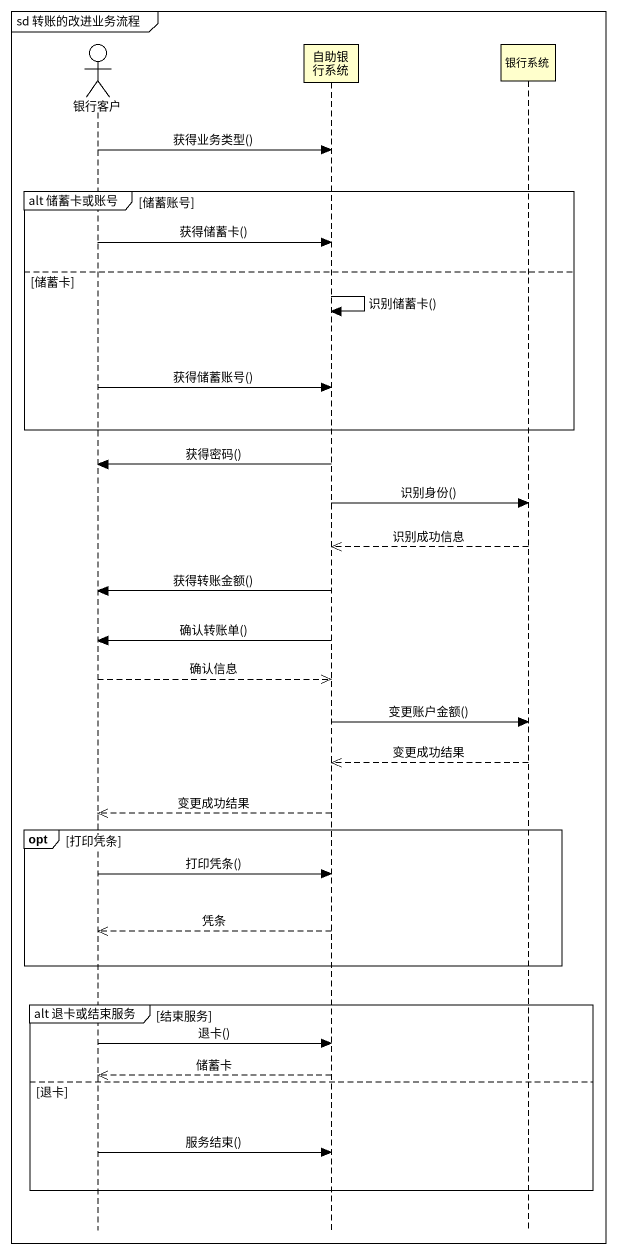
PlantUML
@startuml
mainframe sd 转账的改进业务流程
hide footbox
actor 银行客户
participant 自助银行系统
participant 银行系统

银行客户 -> 自助银行系统 : 获得业务类型()
group alt 储蓄卡或账号 [储蓄账号]
  银行客户 -> 自助银行系统 : 获得储蓄卡()
else 储蓄卡
  自助银行系统 -> 自助银行系统 : 识别储蓄卡()
  银行客户 -> 自助银行系统 : 获得储蓄账号()
end
自助银行系统 -> 银行客户 : 获得密码()
自助银行系统 -> 银行系统 : 识别身份()
银行系统 -->> 自助银行系统 : 识别成功信息
自助银行系统 -> 银行客户 : 获得转账金额()
自助银行系统 -> 银行客户 : 确认转账单()
银行客户 -->> 自助银行系统 : 确认信息
自助银行系统 -> 银行系统 : 变更账户金额()
银行系统 -->> 自助银行系统 : 变更成功结果
自助银行系统 -->> 银行客户 : 变更成功结果
opt 打印凭条
  银行客户 -> 自助银行系统 : 打印凭条()
  自助银行系统 -->> 银行客户 : 凭条
end
group alt 退卡或结束服务 [结束服务]
  银行客户 -> 自助银行系统 : 退卡()
  自助银行系统 -->> 银行客户 : 储蓄卡
else 退卡
  银行客户 -> 自助银行系统 : 服务结束()
end
@enduml
